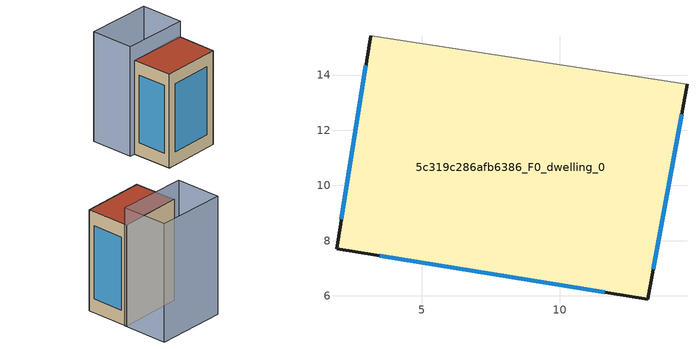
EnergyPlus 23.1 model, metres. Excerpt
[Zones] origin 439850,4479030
5c319c286afb6386_F0_dwelling_0
 floor ground (EU_floor_Construction): 13.18,5.88 14.6,13.66 3.15,15.42 1.91,7.71 z0
 wall outside (EU_wall_Construction): 14.6,13.66 13.18,5.88 1.91,7.71 3.15,15.42 z0:18
 wall adiabatic (EU_wall_Construction): 3.15,15.42 14.6,13.66 z0:18
 window (EU_Window_Construction): 11.62,6.14 3.48,7.46 / 2.09,8.78 2.98,14.35 / 14.41,12.58 13.38,6.96 z2.5:15.5
 roof outside (EU_roof_Construction): 14.6,13.66 13.18,5.88 1.91,7.71 3.15,15.42 z18
shading: 3.56,23.74 16.03,21.49 / 16.03,21.49 14.55,13.32 / 14.55,13.32 2.09,15.57 / 2.09,15.57 3.56,23.74 z0:21
[Building]
EU S2 Campaign: North Axis=0; Terrain=City; Solar Distribution=FullExterior
[Site:Location]
Madrid: Latitude=40.5; Longitude=-3.5; Time Zone=1; Elevation=609
[SizingPeriod:WeatherFileDays]
AnnualSizingPeriod: Begin Month=1; Begin Day of Month=1; End Month=12; End Day of Month=31; Day of Week for Start Day=Monday; Use Weather File Daylight Saving Period=No; Use Weather File Rain and Snow Indicators=No
[MATERIAL]
EU_InternalMass_Material: Roughness=MediumRough; Thickness=0.1; Conductivity=1; Density=1800; Specific Heat=900; Thermal Absorptance=0.9; Solar Absorptance=0.7; Visible Absorptance=0.7
[MATERIAL:NOMASS] Roughness=MediumRough; Thermal Absorptance=0.9; Solar Absorptance=0.7; Visible Absorptance=0.7
Name | Thermal Resistance
EU_wall_NoMass | 1.60022
EU_roof_NoMass | 1.57597
EU_floor_NoMass | 0.470652
[WINDOWMATERIAL:SIMPLEGLAZINGSYSTEM]
EU_Window_SimpleGlazing: UFactor=3.28802; Solar Heat Gain Coefficient=0.85; Visible Transmittance=0.85
[CONSTRUCTION]
EU_wall_Construction: EU_wall_NoMass
EU_roof_Construction: EU_roof_NoMass
EU_floor_Construction: EU_floor_NoMass
EU_InternalMass_Construction: EU_InternalMass_Material
EU_Window_Construction: EU_Window_SimpleGlazing
[ZONE]
5c319c286afb6386_F0_dwelling_0: Type=1; Multiplier=1; Ceiling Height=autocalculate; Volume=1626.31; Floor Area=autocalculate; Part of Total Floor Area=Yes
[INTERNALMASS]
5c319c286afb6386_F0_dwelling_0_EU_InternalMass: Construction=EU_InternalMass_Construction; Zone or ZoneList=5c319c286afb6386_F0_dwelling_0; Surface Area=90.3508
[OTHEREQUIPMENT]
EU_Step8_InternalGain_5c319c286afb6386_F0_dwelling_0_f000: Fuel Type=Electricity; Zone or ZoneList or Space or SpaceList=5c319c286afb6386_F0_dwelling_0; Schedule=EU_Step8_GainSchedule_5c319c286afb6386_F0_dwelling_0_f000; Design Level Calculation Method=Watts/Area; Power per Zone Floor Area=1; Fraction Latent=0; Fraction Radiant=0; Fraction Lost=0; Carbon Dioxide Generation Rate=0; EndUse Subcategory=EU_Step8_InternalGains
[ZONEVENTILATION:DESIGNFLOWRATE]
EU_ConstantAir_5c319c286afb6386_F0_dwelling_0: Zone or ZoneList or Space or SpaceList=5c319c286afb6386_F0_dwelling_0; Schedule=EU_AlwaysOn; Design Flow Rate Calculation Method=AirChanges/Hour; Air Changes per Hour=0.480704; Ventilation Type=Natural; Fan Pressure Rise=0; Fan Total Efficiency=1; Constant Term Coefficient=1; Temperature Term Coefficient=0; Velocity Term Coefficient=0; Velocity Squared Term Coefficient=0; Minimum Indoor Temperature=-100; Maximum Indoor Temperature=100; Delta Temperature=-100; Minimum Outdoor Temperature=-100; Maximum Outdoor Temperature=100; Maximum Wind Speed=40
[HVACTEMPLATE:THERMOSTAT]
EU_HeatOnly_5c319c286afb6386_F0_dwelling_0: Constant Heating Setpoint=20; Constant Cooling Setpoint=50
[HVACTEMPLATE:ZONE:IDEALLOADSAIRSYSTEM]
5c319c286afb6386_F0_dwelling_0: Template Thermostat=EU_HeatOnly_5c319c286afb6386_F0_dwelling_0; System Availability Schedule=EU_AlwaysOn; Maximum Heating Supply Air Temperature=50; Minimum Cooling Supply Air Temperature=13; Maximum Heating Supply Air Humidity Ratio=0.0156; Minimum Cooling Supply Air Humidity Ratio=0.0077; Heating Limit=NoLimit; Cooling Limit=NoLimit; Heating Availability Schedule=EU_AlwaysOn; Cooling Availability Schedule=EU_CoolingOff; Dehumidification Control Type=ConstantSensibleHeatRatio; Cooling Sensible Heat Ratio=0.7; Dehumidification Setpoint=60; Humidification Control Type=None; Humidification Setpoint=30; Outdoor Air Method=None; Outdoor Air Flow Rate per Person=0.00944; Outdoor Air Flow Rate per Zone Floor Area=0; Outdoor Air Flow Rate per Zone=0; Demand Controlled Ventilation Type=None; Outdoor Air Economizer Type=NoEconomizer; Heat Recovery Type=None; Sensible Heat Recovery Effectiveness=0.7; Latent Heat Recovery Effectiveness=0.65
[SIZING:ZONE]
5c319c286afb6386_F0_dwelling_0: Zone Cooling Design Supply Air Temperature Input Method=SupplyAirTemperature; Zone Cooling Design Supply Air Temperature=13; Zone Heating Design Supply Air Temperature Input Method=SupplyAirTemperature; Zone Heating Design Supply Air Temperature=50; Zone Cooling Design Supply Air Humidity Ratio=0.008; Zone Heating Design Supply Air Humidity Ratio=0.008; Cooling Design Air Flow Method=DesignDay; Cooling Design Air Flow Rate=0; Cooling Minimum Air Flow per Zone Floor Area=0.000762; Cooling Minimum Air Flow=0; Cooling Minimum Air Flow Fraction=0.2; Heating Design Air Flow Method=DesignDay; Heating Design Air Flow Rate=0; Heating Maximum Air Flow per Zone Floor Area=0.002032; Heating Maximum Air Flow=0.141576; Heating Maximum Air Flow Fraction=0.3; Account for Dedicated Outdoor Air System=No; Dedicated Outdoor Air System Control Strategy=NeutralSupplyAir; Dedicated Outdoor Air Low Setpoint Temperature for Design=autosize; Dedicated Outdoor Air High Setpoint Temperature for Design=autosize; Zone Load Sizing Method=Sensible Load Only No Latent Load; Zone Latent Cooling Design Supply Air Humidity Ratio Input Method=HumidityRatioDifference; Zone Cooling Design Supply Air Humidity Ratio Difference=0.005; Zone Latent Heating Design Supply Air Humidity Ratio Input Method=HumidityRatioDifference; Zone Humidification Design Supply Air Humidity Ratio Difference=0.005
[SCHEDULE:CONSTANT]
Name | Hourly Value
EU_AlwaysOn | 1
EU_CoolingOff | 0
[SCHEDULE:FILE]
EU_Step8_GainSchedule_5c319c286afb6386_F0_dwelling_0_f000: File=../../schedules/5c319c286afb6386/5c319c286afb6386_F0_dwelling_0_f000_gain.csv; Column Number=1; Rows to Skip at Top=0; Number of Hours of Data=8760; Column Separator=Comma; Interpolate to Timestep=No; Minutes per Item=60; Adjust Schedule for Daylight Savings=Yes
